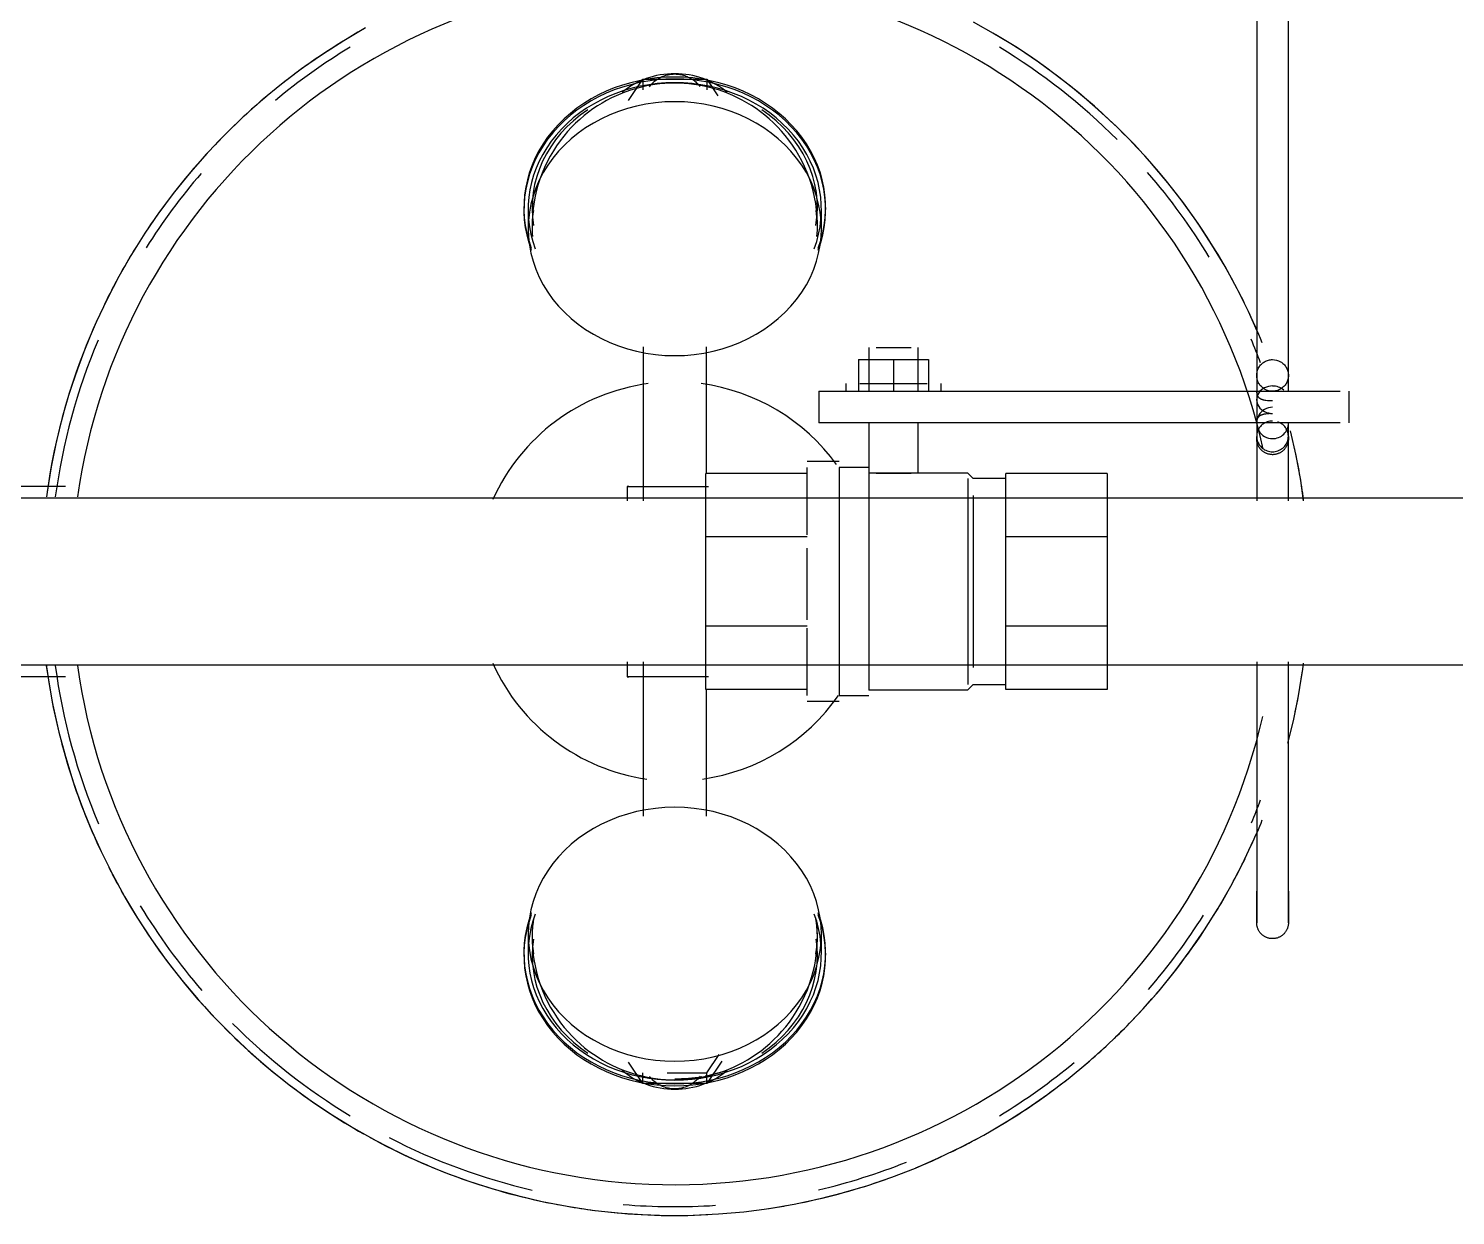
# Model space of a CAD drawing. Extents: x 6433 to 75181, y -2986 to 56414.
# Drawn here: x 39774.7 to 40060.5, y 6277.9 to 6515.6 of the extents above; entities that cross this region are included whole.
import ezdxf

# ---------------------------------------------------------------- set-up
doc = ezdxf.new("R2010")
doc.units = 0
doc.header["$MEASUREMENT"] = 0
doc.layers.add('A-Equipment', color=1, linetype='CONTINUOUS')

msp = doc.modelspace()

# ---------------------------------------------------------------- linework, layer by layer
at = {"layer": 'A-Equipment'}
for p, q in [((40020.7, 6554.96), (40020.7, 6446.16)), ((40027.05, 6446.16), (40027.05, 6554.96)), ((40020.7, 6549.46), (40020.7, 6421.01)), ((40027.05, 6442.98), (40027.05, 6549.46)), ((39968.43, 6514.41), (39964, 6516.89)), ((39842.23, 6515.77), (39837.85, 6513.21)), ((39972.76, 6511.75), (39968.43, 6514.41)), ((39837.85, 6513.21), (39833.57, 6510.47)), ((39976.98, 6508.92), (39972.76, 6511.75)), ((39833.57, 6510.47), (39829.4, 6507.56)), ((39981.08, 6505.92), (39976.98, 6508.92)), ((39829.4, 6507.56), (39825.36, 6504.49)), ((39894.89, 6501.21), (39897.73, 6505.47)), ((39897.73, 6505.47), (39910.56, 6505.47)), ((39897.73, 6505.47), (39897.73, 6503.33)), ((39899.72, 6504.74), (39899.9, 6504.92)), ((39899.9, 6504.92), (39900.1, 6505.08)), ((39900.1, 6505.08), (39900.3, 6505.24)), ((39900.3, 6505.24), (39900.5, 6505.39)), ((39900.5, 6505.39), (39900.71, 6505.53)), ((39900.71, 6505.53), (39900.93, 6505.67)), ((39900.93, 6505.67), (39901.15, 6505.79)), ((39901.15, 6505.79), (39901.38, 6505.91)), ((39901.38, 6505.91), (39901.61, 6506.01)), ((39901.61, 6506.01), (39901.84, 6506.11)), ((39901.84, 6506.11), (39902.08, 6506.2)), ((39902.08, 6506.2), (39902.32, 6506.27)), ((39902.32, 6506.27), (39902.57, 6506.34)), ((39902.57, 6506.34), (39902.81, 6506.4)), ((39902.81, 6506.4), (39903.06, 6506.45)), ((39903.06, 6506.45), (39903.31, 6506.49)), ((39903.31, 6506.49), (39903.57, 6506.51)), ((39903.57, 6506.51), (39903.82, 6506.53)), ((39903.82, 6506.53), (39904.07, 6506.54)), ((39904.07, 6506.54), (39904.14, 6506.54)), ((39904.14, 6506.54), (39904.4, 6506.53)), ((39904.4, 6506.53), (39904.65, 6506.52)), ((39904.65, 6506.52), (39904.9, 6506.49)), ((39904.9, 6506.49), (39905.15, 6506.46)), ((39905.15, 6506.46), (39905.4, 6506.41)), ((39905.4, 6506.41), (39905.65, 6506.36)), ((39905.65, 6506.36), (39905.9, 6506.29)), ((39905.9, 6506.29), (39906.14, 6506.22)), ((39906.14, 6506.22), (39906.38, 6506.13)), ((39906.38, 6506.13), (39906.62, 6506.04)), ((39906.62, 6506.04), (39906.85, 6505.93)), ((39906.85, 6505.93), (39907.07, 6505.82)), ((39907.07, 6505.82), (39907.3, 6505.7)), ((39907.3, 6505.7), (39907.52, 6505.57)), ((39907.52, 6505.57), (39907.73, 6505.43)), ((39907.73, 6505.43), (39907.93, 6505.28)), ((39907.93, 6505.28), (39908.14, 6505.13)), ((39908.14, 6505.13), (39908.33, 6504.96)), ((39908.33, 6504.96), (39908.52, 6504.79)), ((39910.56, 6505.47), (39912.77, 6502.15)), ((39910.56, 6505.47), (39910.56, 6503.33)), ((39985.06, 6502.77), (39981.08, 6505.92)), ((39825.36, 6504.49), (39821.44, 6501.26)), ((39892.39, 6502.17), (39891.44, 6501.73)), ((39893.35, 6502.59), (39892.39, 6502.17)), ((39894.31, 6502.96), (39893.35, 6502.59)), ((39895.28, 6503.29), (39894.31, 6502.96)), ((39896.25, 6503.59), (39895.28, 6503.29)), ((39897.23, 6503.85), (39896.25, 6503.59)), ((39898.21, 6504.08), (39897.23, 6503.85)), ((39899.2, 6504.27), (39898.21, 6504.08)), ((39899.05, 6503.98), (39899.2, 6504.18)), ((39900.18, 6504.43), (39899.2, 6504.27)), ((39899.2, 6504.18), (39899.37, 6504.38)), ((39899.37, 6504.38), (39899.54, 6504.56)), ((39899.54, 6504.56), (39899.72, 6504.74)), ((39901.17, 6504.55), (39900.18, 6504.43)), ((39902.16, 6504.63), (39901.17, 6504.55)), ((39903.15, 6504.68), (39902.16, 6504.63)), ((39904.14, 6504.7), (39903.15, 6504.68)), ((39905.01, 6504.69), (39904.14, 6504.7)), ((39906, 6504.64), (39905.01, 6504.69)), ((39906.99, 6504.56), (39906, 6504.64)), ((39907.98, 6504.44), (39906.99, 6504.56)), ((39908.96, 6504.29), (39907.98, 6504.44)), ((39908.52, 6504.79), (39908.7, 6504.61)), ((39908.7, 6504.61), (39908.87, 6504.43)), ((39908.87, 6504.43), (39909.04, 6504.24)), ((39909.95, 6504.11), (39908.96, 6504.29)), ((39909.04, 6504.24), (39909.19, 6504.04)), ((39910.93, 6503.88), (39909.95, 6504.11)), ((39911.91, 6503.63), (39910.93, 6503.88)), ((39912.88, 6503.33), (39911.91, 6503.63)), ((39913.85, 6503), (39912.88, 6503.33)), ((39914.82, 6502.63), (39913.85, 6503)), ((39915.77, 6502.23), (39914.82, 6502.63)), ((39916.72, 6501.78), (39915.77, 6502.23)), ((39988.91, 6499.45), (39985.06, 6502.77)), ((39821.44, 6501.26), (39817.65, 6497.88)), ((39887.74, 6499.53), (39886.85, 6498.88)), ((39888.65, 6500.14), (39887.74, 6499.53)), ((39889.57, 6500.71), (39888.65, 6500.14)), ((39890.5, 6501.24), (39889.57, 6500.71)), ((39891.44, 6501.73), (39890.5, 6501.24)), ((39917.67, 6501.3), (39916.72, 6501.78)), ((39918.6, 6500.78), (39917.67, 6501.3)), ((39919.52, 6500.21), (39918.6, 6500.78)), ((39920.43, 6499.61), (39919.52, 6500.21)), ((39921.32, 6498.96), (39920.43, 6499.61)), ((39992.62, 6495.99), (39988.91, 6499.45)), ((39817.65, 6497.88), (39814, 6494.34)), ((39884.28, 6496.68), (39883.47, 6495.86)), ((39885.12, 6497.45), (39884.28, 6496.68)), ((39885.98, 6498.19), (39885.12, 6497.45)), ((39886.85, 6498.88), (39885.98, 6498.19)), ((39922.2, 6498.28), (39921.32, 6498.96)), ((39923.06, 6497.55), (39922.2, 6498.28)), ((39923.9, 6496.78), (39923.06, 6497.55)), ((39924.72, 6495.96), (39923.9, 6496.78)), ((39814, 6494.34), (39810.49, 6490.67)), ((39881.91, 6494.09), (39881.18, 6493.15)), ((39882.68, 6494.99), (39881.91, 6494.09)), ((39883.47, 6495.86), (39882.68, 6494.99)), ((39925.51, 6495.11), (39924.72, 6495.96)), ((39926.28, 6494.21), (39925.51, 6495.11)), ((39927.01, 6493.27), (39926.28, 6494.21)), ((39996.2, 6492.38), (39992.62, 6495.99)), ((39810.49, 6490.67), (39807.14, 6486.85)), ((39879.82, 6491.13), (39879.2, 6490.07)), ((39880.48, 6492.16), (39879.82, 6491.13)), ((39881.18, 6493.15), (39880.48, 6492.16)), ((39927.71, 6492.29), (39927.01, 6493.27)), ((39928.38, 6491.27), (39927.71, 6492.29)), ((39929.01, 6490.21), (39928.38, 6491.27)), ((39999.62, 6488.62), (39996.2, 6492.38)), ((39878.07, 6487.83), (39877.58, 6486.67)), ((39878.61, 6488.97), (39878.07, 6487.83)), ((39879.2, 6490.07), (39878.61, 6488.97)), ((39929.6, 6489.11), (39929.01, 6490.21)), ((39930.15, 6487.98), (39929.6, 6489.11)), ((39930.65, 6486.82), (39930.15, 6487.98)), ((40002.89, 6484.74), (39999.62, 6488.62)), ((39807.14, 6486.85), (39803.94, 6482.91)), ((39877.13, 6485.47), (39876.74, 6484.24)), ((39877.58, 6486.67), (39877.13, 6485.47)), ((39931.1, 6485.62), (39930.65, 6486.82)), ((39931.5, 6484.4), (39931.1, 6485.62)), ((39803.94, 6482.91), (39800.9, 6478.84)), ((39876.4, 6482.99), (39876.12, 6481.72)), ((39876.74, 6484.24), (39876.4, 6482.99)), ((39931.84, 6483.15), (39931.5, 6484.4)), ((39932.14, 6481.88), (39931.84, 6483.15)), ((40006.01, 6480.73), (40002.89, 6484.74)), ((39873.92, 6479.76), (39873.92, 6479.36)), ((39874.78, 6479.36), (39874.78, 6475.55)), ((39875.72, 6479.13), (39875.62, 6477.82)), ((39875.89, 6480.43), (39875.72, 6479.13)), ((39876.12, 6481.72), (39875.89, 6480.43)), ((39932.37, 6480.59), (39932.14, 6481.88)), ((39932.54, 6479.29), (39932.37, 6480.59)), ((39932.66, 6477.98), (39932.54, 6479.29)), ((39933.51, 6475.55), (39933.51, 6479.36)), ((39934.37, 6479.36), (39934.37, 6479.76)), ((40008.96, 6476.59), (40006.01, 6480.73)), ((39800.9, 6478.84), (39798.02, 6474.65)), ((39875.62, 6477.82), (39875.57, 6476.5)), ((39875.57, 6476.5), (39875.58, 6475.35)), ((39932.71, 6476.67), (39932.66, 6477.98)), ((39932.71, 6475.35), (39932.71, 6476.67)), ((40011.74, 6472.34), (40008.96, 6476.59)), ((39798.02, 6474.65), (39795.32, 6470.35)), ((40014.36, 6467.99), (40011.74, 6472.34)), ((39795.32, 6470.35), (39792.79, 6465.95)), ((40016.79, 6463.53), (40014.36, 6467.99)), ((39792.79, 6465.95), (39790.43, 6461.45)), ((40019.05, 6458.98), (40016.79, 6463.53)), ((39790.43, 6461.45), (39788.26, 6456.85)), ((39788.26, 6456.85), (39786.28, 6452.18)), ((40020.81, 6455.04), (40019.05, 6458.98)), ((39786.28, 6452.18), (39784.48, 6447.43)), ((39897.79, 6451.9), (39897.79, 6421.01)), ((39910.49, 6426.51), (39910.49, 6451.9)), ((39943.01, 6451.75), (39943.01, 6442.98)), ((39944.46, 6451.75), (39947.96, 6451.75)), ((39947.96, 6451.75), (39951.46, 6451.75)), ((39952.9, 6442.98), (39952.9, 6451.75)), ((39940.97, 6449.33), (39947.96, 6449.33)), ((39940.97, 6449.33), (39940.97, 6442.98)), ((39947.96, 6449.33), (39954.94, 6449.33)), ((39947.96, 6449.33), (39947.96, 6442.98)), ((39954.94, 6449.33), (39954.94, 6442.98)), ((39784.48, 6447.43), (39782.87, 6442.61)), ((40020.7, 6446.16), (40020.7, 6446.15)), ((40020.7, 6446.15), (40020.7, 6446.14)), ((40020.7, 6446.14), (40020.7, 6446.11)), ((40020.7, 6446.11), (40020.7, 6446.08)), ((40020.7, 6446.08), (40020.7, 6446.03)), ((40020.7, 6446.03), (40020.7, 6445.98)), ((40020.7, 6445.98), (40020.7, 6445.91)), ((40020.7, 6445.91), (40020.7, 6445.84)), ((40020.7, 6445.84), (40020.7, 6445.75)), ((40020.7, 6445.75), (40020.7, 6445.66)), ((40020.7, 6445.66), (40020.7, 6445.55)), ((40020.7, 6445.55), (40020.7, 6445.44)), ((40020.7, 6445.44), (40020.7, 6445.32)), ((40020.7, 6445.32), (40020.7, 6445.19)), ((40020.7, 6445.19), (40020.7, 6445.05)), ((40020.7, 6445.05), (40020.7, 6444.9)), ((40020.7, 6444.9), (40020.7, 6444.75)), ((40027.05, 6446.15), (40027.05, 6446.16)), ((40027.05, 6446.13), (40027.05, 6446.15)), ((40027.05, 6446.11), (40027.05, 6446.13)), ((40027.05, 6446.07), (40027.05, 6446.11)), ((40027.05, 6446.02), (40027.05, 6446.07)), ((40027.05, 6445.96), (40027.05, 6446.02)), ((40027.05, 6445.9), (40027.05, 6445.96)), ((40027.05, 6445.82), (40027.05, 6445.9)), ((40027.05, 6445.73), (40027.05, 6445.82)), ((40027.05, 6445.64), (40027.05, 6445.73)), ((40027.05, 6445.53), (40027.05, 6445.64)), ((40027.05, 6445.42), (40027.05, 6445.53)), ((40027.05, 6445.3), (40027.05, 6445.42)), ((40027.05, 6445.16), (40027.05, 6445.3)), ((40027.05, 6445.02), (40027.05, 6445.16)), ((40027.05, 6444.87), (40027.05, 6445.02)), ((40027.05, 6444.72), (40027.05, 6444.87)), ((39782.87, 6442.61), (39781.46, 6437.73)), ((39932.99, 6442.98), (40014.94, 6442.98)), ((39932.99, 6442.98), (39932.99, 6436.63)), ((39938.43, 6444.57), (39938.43, 6442.98)), ((39941.22, 6444.57), (39947.96, 6444.57)), ((39947.96, 6444.57), (39954.69, 6444.57)), ((39957.48, 6442.98), (39957.48, 6444.57)), ((40014.94, 6442.98), (40023.92, 6442.98)), ((40020.7, 6444.75), (40020.7, 6444.58)), ((40020.7, 6444.58), (40020.7, 6444.41)), ((40020.7, 6444.41), (40020.7, 6444.23)), ((40020.7, 6444.23), (40020.7, 6444.05)), ((40020.7, 6444.05), (40020.7, 6443.85)), ((40020.7, 6443.85), (40020.7, 6443.65)), ((40020.7, 6443.65), (40020.7, 6443.45)), ((40020.7, 6443.45), (40020.7, 6443.24)), ((40020.7, 6443.24), (40020.7, 6443.02)), ((40020.7, 6443.02), (40020.7, 6442.98)), ((40020.71, 6442.98), (40023.92, 6442.98)), ((40023.92, 6442.98), (40037.39, 6442.98)), ((40023.92, 6442.98), (40023.92, 6442.98)), ((40027.05, 6444.55), (40027.05, 6444.72)), ((40027.05, 6444.38), (40027.05, 6444.55)), ((40027.05, 6444.2), (40027.05, 6444.38)), ((40027.05, 6444.01), (40027.05, 6444.2)), ((40027.05, 6443.82), (40027.05, 6444.01)), ((40027.05, 6443.62), (40027.05, 6443.82)), ((40027.05, 6443.41), (40027.05, 6443.62)), ((40027.05, 6443.2), (40027.05, 6443.41)), ((40027.05, 6442.98), (40027.05, 6443.2)), ((40037.39, 6442.98), (40037.39, 6442.98)), ((40039.25, 6436.63), (40039.25, 6442.98)), ((40020.7, 6441.29), (40020.7, 6421.01)), ((39781.46, 6437.73), (39780.25, 6432.8)), ((40014.94, 6436.63), (39932.99, 6436.63)), ((39943.01, 6436.63), (39943.01, 6426.51)), ((39952.9, 6426.51), (39952.9, 6436.63)), ((40023.92, 6436.63), (40014.94, 6436.63)), ((40020.7, 6436.63), (40020.7, 6433.95)), ((40020.7, 6436.63), (40020.7, 6436.41)), ((40020.7, 6436.41), (40020.7, 6436.2)), ((40023.92, 6436.63), (40020.71, 6436.63)), ((40037.39, 6436.63), (40023.92, 6436.63)), ((40023.92, 6436.63), (40023.92, 6436.63)), ((40027.05, 6421.01), (40027.05, 6436.63)), ((40027.05, 6421.01), (40027.05, 6436.63)), ((40027.05, 6433.95), (40027.05, 6436.63)), ((40027.05, 6436.38), (40027.05, 6436.59)), ((40027.05, 6436.17), (40027.05, 6436.38)), ((40037.39, 6436.63), (40037.39, 6436.63)), ((40020.7, 6436.2), (40020.7, 6436)), ((40020.7, 6436), (40020.7, 6435.8)), ((40020.7, 6435.8), (40020.7, 6435.6)), ((40020.7, 6435.6), (40020.7, 6435.42)), ((40020.7, 6435.42), (40020.7, 6435.24)), ((40020.7, 6435.24), (40020.7, 6435.06)), ((40020.7, 6435.06), (40020.7, 6434.9)), ((40020.7, 6434.9), (40020.7, 6434.74)), ((40020.7, 6434.74), (40020.7, 6434.59)), ((40020.7, 6434.59), (40020.7, 6434.45)), ((40020.7, 6434.45), (40020.7, 6434.32)), ((40020.7, 6434.32), (40020.7, 6434.2)), ((40020.7, 6434.2), (40020.7, 6434.08)), ((40020.7, 6434.08), (40020.7, 6433.98)), ((40020.7, 6433.98), (40020.7, 6433.88)), ((40020.7, 6433.86), (40020.7, 6433.95)), ((40020.7, 6433.88), (40020.7, 6433.79)), ((40020.7, 6433.78), (40020.7, 6433.86)), ((40020.7, 6433.79), (40020.7, 6433.72)), ((40020.7, 6433.71), (40020.7, 6433.78)), ((40020.7, 6433.72), (40020.7, 6433.65)), ((40020.7, 6433.64), (40020.7, 6433.71)), ((40020.7, 6433.65), (40020.7, 6433.59)), ((40020.7, 6433.58), (40020.7, 6433.64)), ((40020.7, 6433.59), (40020.7, 6433.55)), ((40020.7, 6433.54), (40020.7, 6433.58)), ((40020.7, 6433.55), (40020.7, 6433.51)), ((40020.7, 6433.5), (40020.7, 6433.54)), ((40020.7, 6433.51), (40020.7, 6433.48)), ((40020.7, 6433.48), (40020.7, 6433.5)), ((40020.7, 6433.48), (40020.7, 6433.46)), ((40020.7, 6433.46), (40020.7, 6433.48)), ((40020.7, 6433.42), (40020.7, 6433.46)), ((40020.7, 6433.46), (40020.7, 6433.46)), ((40020.7, 6433.46), (40020.7, 6433.46)), ((40020.7, 6433.3), (40020.7, 6433.42)), ((40027.05, 6433.46), (40027.04, 6433.33)), ((40027.05, 6435.96), (40027.05, 6436.17)), ((40027.05, 6435.76), (40027.05, 6435.96)), ((40027.05, 6435.57), (40027.05, 6435.76)), ((40027.05, 6435.38), (40027.05, 6435.57)), ((40027.05, 6435.21), (40027.05, 6435.38)), ((40027.05, 6435.03), (40027.05, 6435.21)), ((40027.05, 6434.87), (40027.05, 6435.03)), ((40027.05, 6434.71), (40027.05, 6434.87)), ((40027.05, 6434.57), (40027.05, 6434.71)), ((40027.05, 6434.43), (40027.05, 6434.57)), ((40027.05, 6434.3), (40027.05, 6434.43)), ((40027.05, 6434.18), (40027.05, 6434.3)), ((40027.05, 6434.06), (40027.05, 6434.18)), ((40027.05, 6433.96), (40027.05, 6434.06)), ((40027.05, 6433.86), (40027.05, 6433.96)), ((40027.05, 6433.95), (40027.05, 6433.86)), ((40027.05, 6433.86), (40027.05, 6433.77)), ((40027.05, 6433.78), (40027.05, 6433.86)), ((40027.05, 6433.71), (40027.05, 6433.78)), ((40027.05, 6433.77), (40027.05, 6433.7)), ((40027.05, 6433.64), (40027.05, 6433.71)), ((40027.05, 6433.7), (40027.05, 6433.63)), ((40027.05, 6433.58), (40027.05, 6433.64)), ((40027.05, 6433.63), (40027.05, 6433.58)), ((40027.05, 6433.58), (40027.05, 6433.53)), ((40027.05, 6433.54), (40027.05, 6433.58)), ((40027.05, 6433.5), (40027.05, 6433.54)), ((40027.05, 6433.53), (40027.05, 6433.5)), ((40027.05, 6433.5), (40027.05, 6433.48)), ((40027.05, 6433.48), (40027.05, 6433.5)), ((40027.05, 6433.48), (40027.05, 6433.46)), ((40027.05, 6433.46), (40027.05, 6433.48)), ((40027.05, 6433.46), (40027.05, 6433.46)), ((40028.61, 6430.11), (40027.5, 6435.07)), ((39780.25, 6432.8), (39779.23, 6427.82)), ((40020.71, 6433.17), (40020.7, 6433.3)), ((40020.72, 6433.04), (40020.71, 6433.17)), ((40020.74, 6432.92), (40020.72, 6433.04)), ((40020.77, 6432.79), (40020.74, 6432.92)), ((40020.8, 6432.67), (40020.77, 6432.79)), ((40020.83, 6432.55), (40020.8, 6432.67)), ((40020.87, 6432.43), (40020.83, 6432.55)), ((40020.91, 6432.31), (40020.87, 6432.43)), ((40020.96, 6432.19), (40020.91, 6432.31)), ((40021.01, 6432.07), (40020.96, 6432.19)), ((40021.07, 6431.96), (40021.01, 6432.07)), ((40021.13, 6431.85), (40021.07, 6431.96)), ((40021.2, 6431.74), (40021.13, 6431.85)), ((40021.27, 6431.64), (40021.2, 6431.74)), ((40021.35, 6431.53), (40021.27, 6431.64)), ((40021.42, 6431.43), (40021.35, 6431.53)), ((40021.51, 6431.34), (40021.42, 6431.43)), ((40021.59, 6431.25), (40021.51, 6431.34)), ((40021.68, 6431.16), (40021.59, 6431.25)), ((40021.78, 6431.07), (40021.68, 6431.16)), ((40021.88, 6430.99), (40021.78, 6431.07)), ((40021.98, 6430.91), (40021.88, 6430.99)), ((40022.08, 6430.84), (40021.98, 6430.91)), ((40022.19, 6430.77), (40022.08, 6430.84)), ((40022.29, 6430.7), (40022.19, 6430.77)), ((40022.41, 6430.64), (40022.29, 6430.7)), ((40022.52, 6430.59), (40022.41, 6430.64)), ((40022.64, 6430.53), (40022.52, 6430.59)), ((40022.75, 6430.49), (40022.64, 6430.53)), ((40025.14, 6430.55), (40025.02, 6430.5)), ((40025.26, 6430.6), (40025.14, 6430.55)), ((40025.37, 6430.66), (40025.26, 6430.6)), ((40025.48, 6430.72), (40025.37, 6430.66)), ((40025.59, 6430.79), (40025.48, 6430.72)), ((40025.69, 6430.86), (40025.59, 6430.79)), ((40025.8, 6430.93), (40025.69, 6430.86)), ((40025.89, 6431.01), (40025.8, 6430.93)), ((40025.99, 6431.09), (40025.89, 6431.01)), ((40026.08, 6431.18), (40025.99, 6431.09)), ((40026.17, 6431.27), (40026.08, 6431.18)), ((40026.26, 6431.36), (40026.17, 6431.27)), ((40026.34, 6431.46), (40026.26, 6431.36)), ((40026.42, 6431.56), (40026.34, 6431.46)), ((40026.49, 6431.67), (40026.42, 6431.56)), ((40026.56, 6431.77), (40026.49, 6431.67)), ((40026.63, 6431.88), (40026.56, 6431.77)), ((40026.69, 6431.99), (40026.63, 6431.88)), ((40026.74, 6432.11), (40026.69, 6431.99)), ((40026.8, 6432.22), (40026.74, 6432.11)), ((40026.84, 6432.34), (40026.8, 6432.22)), ((40026.89, 6432.46), (40026.84, 6432.34)), ((40026.92, 6432.58), (40026.89, 6432.46)), ((40026.96, 6432.7), (40026.92, 6432.58)), ((40026.98, 6432.83), (40026.96, 6432.7)), ((40027.01, 6432.95), (40026.98, 6432.83)), ((40027.02, 6433.08), (40027.01, 6432.95)), ((40027.04, 6433.2), (40027.02, 6433.08)), ((40027.04, 6433.33), (40027.04, 6433.2)), ((39779.23, 6427.82), (39778.41, 6422.81)), ((39937.04, 6428.89), (39930.69, 6428.89)), ((39930.69, 6414.21), (39930.69, 6427.71)), ((39943.01, 6427.74), (39937.04, 6427.74)), ((39937.04, 6427.71), (39937.04, 6404.88)), ((40022.87, 6430.44), (40022.75, 6430.49)), ((40022.99, 6430.41), (40022.87, 6430.44)), ((40023.12, 6430.37), (40022.99, 6430.41)), ((40023.24, 6430.35), (40023.12, 6430.37)), ((40023.37, 6430.32), (40023.24, 6430.35)), ((40023.49, 6430.31), (40023.37, 6430.32)), ((40023.62, 6430.29), (40023.49, 6430.31)), ((40023.74, 6430.29), (40023.62, 6430.29)), ((40023.87, 6430.28), (40023.74, 6430.29)), ((40023.91, 6430.28), (40023.87, 6430.28)), ((40024.03, 6430.29), (40023.91, 6430.28)), ((40024.16, 6430.3), (40024.03, 6430.29)), ((40024.29, 6430.31), (40024.16, 6430.3)), ((40024.41, 6430.33), (40024.29, 6430.31)), ((40024.54, 6430.35), (40024.41, 6430.33)), ((40024.66, 6430.38), (40024.54, 6430.35)), ((40024.78, 6430.42), (40024.66, 6430.38)), ((40024.9, 6430.45), (40024.78, 6430.42)), ((40025.02, 6430.5), (40024.9, 6430.45)), ((40029.52, 6425.12), (40028.61, 6430.11)), ((39910.37, 6413.84), (39910.37, 6426.51)), ((39930.69, 6426.51), (39910.37, 6426.51)), ((39943.01, 6426.62), (39943.01, 6404.88)), ((39962.82, 6426.6), (39943.01, 6426.6)), ((39947.96, 6426.51), (39944.46, 6426.51)), ((39951.46, 6426.51), (39947.96, 6426.51)), ((39963.9, 6425.52), (39962.82, 6426.6)), ((39962.82, 6425.54), (39962.82, 6404.88)), ((39970.44, 6425.52), (39963.9, 6425.52)), ((39970.44, 6413.84), (39970.44, 6426.51)), ((39990.76, 6426.51), (39970.44, 6426.51)), ((39990.76, 6426.51), (39990.76, 6413.84)), ((40030.1, 6421.01), (40029.52, 6425.12)), ((39782.13, 6423.93), (39704.68, 6423.93)), ((39894.62, 6423.91), (39894.62, 6421.01)), ((39894.94, 6423.91), (39894.62, 6423.91)), ((39894.62, 6423.91), (39910.88, 6423.91)), ((39963.9, 6422.08), (39963.9, 6404.88)), ((40277.69, 6421.58), (39705.28, 6421.58)), ((39910.37, 6395.92), (39910.37, 6413.84)), ((39930.69, 6413.84), (39910.37, 6413.84)), ((39970.44, 6395.92), (39970.44, 6413.84)), ((39990.76, 6413.84), (39970.44, 6413.84)), ((39990.76, 6413.84), (39990.76, 6395.92)), ((39930.69, 6404.88), (39930.69, 6411.52)), ((39930.69, 6397.21), (39930.69, 6404.88)), ((39937.04, 6404.88), (39937.04, 6382.05)), ((39943.01, 6404.88), (39943.01, 6383.14)), ((39962.82, 6404.88), (39962.82, 6384.23)), ((39963.9, 6404.88), (39963.9, 6387.68)), ((39910.37, 6383.25), (39910.37, 6395.92)), ((39930.69, 6395.92), (39910.37, 6395.92)), ((39930.69, 6382.05), (39930.69, 6395.56)), ((39970.44, 6383.25), (39970.44, 6395.92)), ((39990.76, 6395.92), (39970.44, 6395.92)), ((39990.76, 6395.92), (39990.76, 6383.25)), ((39705.28, 6388.18), (40277.69, 6388.18)), ((39778.26, 6388.25), (39778.76, 6384.65)), ((39894.62, 6388.75), (39894.62, 6385.81)), ((39897.79, 6388.75), (39897.79, 6357.87)), ((40020.7, 6388.75), (40020.7, 6337.36)), ((40020.7, 6388.75), (40020.7, 6342.86)), ((40027.05, 6337.36), (40027.05, 6388.75)), ((40027.05, 6342.86), (40027.05, 6388.75)), ((39704.68, 6385.83), (39782.13, 6385.83)), ((39910.88, 6385.81), (39894.62, 6385.81)), ((39894.62, 6385.81), (39894.94, 6385.81)), ((40029.05, 6381.95), (40029.87, 6386.96)), ((39778.76, 6384.65), (39779.67, 6379.65)), ((39930.69, 6383.25), (39910.37, 6383.25)), ((39910.49, 6357.87), (39910.49, 6383.25)), ((39937.04, 6382.02), (39943.01, 6382.02)), ((39943.01, 6383.17), (39962.82, 6383.17)), ((39962.82, 6383.17), (39963.9, 6384.24)), ((39963.9, 6384.24), (39970.44, 6384.24)), ((39990.76, 6383.25), (39970.44, 6383.25)), ((40028.04, 6376.97), (40029.05, 6381.95)), ((39779.67, 6379.65), (39780.78, 6374.69)), ((39930.69, 6380.88), (39937.04, 6380.88)), ((40026.94, 6372.51), (40028.04, 6376.97)), ((39780.78, 6374.69), (39782.09, 6369.79)), ((39782.09, 6369.79), (39783.59, 6364.93)), ((39783.59, 6364.93), (39785.28, 6360.14)), ((39785.28, 6360.14), (39787.17, 6355.43)), ((39787.17, 6355.43), (39789.24, 6350.79)), ((39789.24, 6350.79), (39791.49, 6346.24)), ((40017.85, 6348.32), (40020.02, 6352.91)), ((40015.5, 6343.82), (40017.85, 6348.32)), ((39791.49, 6346.24), (39793.93, 6341.78)), ((40012.97, 6339.41), (40015.5, 6343.82)), ((40020.7, 6342.79), (40020.7, 6342.86)), ((40020.7, 6342.53), (40020.7, 6342.79)), ((40020.7, 6342.28), (40020.7, 6342.53)), ((40020.7, 6342.03), (40020.7, 6342.28)), ((40020.7, 6341.78), (40020.7, 6342.03)), ((40027.05, 6342.86), (40027.05, 6342.6)), ((40027.05, 6342.6), (40027.05, 6342.35)), ((40027.05, 6342.35), (40027.05, 6342.1)), ((40027.05, 6342.1), (40027.05, 6341.84)), ((39793.93, 6341.78), (39796.54, 6337.42)), ((40010.26, 6335.11), (40012.97, 6339.41)), ((40020.7, 6341.53), (40020.7, 6341.78)), ((40020.7, 6341.28), (40020.7, 6341.53)), ((40020.7, 6341.04), (40020.7, 6341.28)), ((40020.7, 6340.79), (40020.7, 6341.04)), ((40020.7, 6340.56), (40020.7, 6340.79)), ((40020.7, 6340.32), (40020.7, 6340.56)), ((40020.7, 6340.09), (40020.7, 6340.32)), ((40020.7, 6339.86), (40020.7, 6340.09)), ((40020.7, 6339.64), (40020.7, 6339.86)), ((40020.7, 6339.43), (40020.7, 6339.64)), ((40020.7, 6339.21), (40020.7, 6339.43)), ((40020.7, 6339.01), (40020.7, 6339.21)), ((40027.05, 6341.84), (40027.05, 6341.59)), ((40027.05, 6341.59), (40027.05, 6341.35)), ((40027.05, 6341.35), (40027.05, 6341.1)), ((40027.05, 6341.1), (40027.05, 6340.86)), ((40027.05, 6340.86), (40027.05, 6340.62)), ((40027.05, 6340.62), (40027.05, 6340.38)), ((40027.05, 6340.38), (40027.05, 6340.15)), ((40027.05, 6340.15), (40027.05, 6339.92)), ((40027.05, 6339.92), (40027.05, 6339.7)), ((40027.05, 6339.7), (40027.05, 6339.48)), ((40027.05, 6339.48), (40027.05, 6339.27)), ((40027.05, 6339.27), (40027.05, 6339.06)), ((39796.54, 6337.42), (39799.32, 6333.17)), ((40020.7, 6338.81), (40020.7, 6339.01)), ((40020.7, 6338.62), (40020.7, 6338.81)), ((40020.7, 6338.43), (40020.7, 6338.62)), ((40020.7, 6338.25), (40020.7, 6338.43)), ((40020.7, 6338.08), (40020.7, 6338.25)), ((40020.7, 6337.92), (40020.7, 6338.08)), ((40020.7, 6337.76), (40020.7, 6337.92)), ((40020.7, 6337.62), (40020.7, 6337.76)), ((40020.7, 6337.48), (40020.7, 6337.62)), ((40020.7, 6337.35), (40020.7, 6337.48)), ((40020.7, 6337.36), (40020.7, 6337.23)), ((40020.7, 6337.22), (40020.7, 6337.35)), ((40020.7, 6337.23), (40020.7, 6337.12)), ((40020.7, 6337.11), (40020.7, 6337.22)), ((40020.7, 6337.12), (40020.7, 6337.02)), ((40020.7, 6337.01), (40020.7, 6337.11)), ((40020.7, 6337.02), (40020.7, 6336.92)), ((40020.7, 6336.91), (40020.7, 6337.01)), ((40020.7, 6336.92), (40020.7, 6336.84)), ((40020.7, 6336.83), (40020.7, 6336.91)), ((40020.7, 6336.84), (40020.7, 6336.76)), ((40020.7, 6336.75), (40020.7, 6336.83)), ((40020.7, 6336.76), (40020.7, 6336.69)), ((40020.7, 6336.69), (40020.7, 6336.75)), ((40020.7, 6336.69), (40020.7, 6336.64)), ((40020.7, 6336.63), (40020.7, 6336.69)), ((40020.7, 6336.64), (40020.7, 6336.59)), ((40020.7, 6336.59), (40020.7, 6336.63)), ((40020.7, 6336.59), (40020.7, 6336.55)), ((40020.7, 6336.55), (40020.7, 6336.59)), ((40020.7, 6336.55), (40020.7, 6336.53)), ((40020.7, 6336.53), (40020.7, 6336.55)), ((40020.7, 6336.53), (40020.7, 6336.51)), ((40020.7, 6336.51), (40020.7, 6336.53)), ((40020.7, 6336.47), (40020.7, 6336.51)), ((40020.7, 6336.51), (40020.7, 6336.51)), ((40020.7, 6336.51), (40020.7, 6336.51)), ((40020.7, 6336.35), (40020.7, 6336.47)), ((40020.71, 6336.22), (40020.7, 6336.35)), ((40020.72, 6336.09), (40020.71, 6336.22)), ((40027.04, 6336.25), (40027.02, 6336.13)), ((40027.05, 6336.51), (40027.04, 6336.38)), ((40027.04, 6336.38), (40027.04, 6336.25)), ((40027.05, 6339.06), (40027.05, 6338.86)), ((40027.05, 6338.86), (40027.05, 6338.67)), ((40027.05, 6338.67), (40027.05, 6338.48)), ((40027.05, 6338.48), (40027.05, 6338.3)), ((40027.05, 6338.3), (40027.05, 6338.13)), ((40027.05, 6338.13), (40027.05, 6337.96)), ((40027.05, 6337.96), (40027.05, 6337.8)), ((40027.05, 6337.8), (40027.05, 6337.65)), ((40027.05, 6337.65), (40027.05, 6337.51)), ((40027.05, 6337.51), (40027.05, 6337.38)), ((40027.05, 6337.38), (40027.05, 6337.26)), ((40027.05, 6337.35), (40027.05, 6337.36)), ((40027.05, 6337.22), (40027.05, 6337.35)), ((40027.05, 6337.26), (40027.05, 6337.14)), ((40027.05, 6337.11), (40027.05, 6337.22)), ((40027.05, 6337.14), (40027.05, 6337.03)), ((40027.05, 6337.01), (40027.05, 6337.11)), ((40027.05, 6337.03), (40027.05, 6336.94)), ((40027.05, 6336.91), (40027.05, 6337.01)), ((40027.05, 6336.94), (40027.05, 6336.85)), ((40027.05, 6336.83), (40027.05, 6336.91)), ((40027.05, 6336.85), (40027.05, 6336.77)), ((40027.05, 6336.75), (40027.05, 6336.83)), ((40027.05, 6336.77), (40027.05, 6336.7)), ((40027.05, 6336.69), (40027.05, 6336.75)), ((40027.05, 6336.7), (40027.05, 6336.65)), ((40027.05, 6336.63), (40027.05, 6336.69)), ((40027.05, 6336.65), (40027.05, 6336.6)), ((40027.05, 6336.59), (40027.05, 6336.63)), ((40027.05, 6336.6), (40027.05, 6336.56)), ((40027.05, 6336.55), (40027.05, 6336.59)), ((40027.05, 6336.56), (40027.05, 6336.53)), ((40027.05, 6336.53), (40027.05, 6336.55)), ((40027.05, 6336.53), (40027.05, 6336.51)), ((40027.05, 6336.51), (40027.05, 6336.53)), ((40027.05, 6336.51), (40027.05, 6336.51)), ((40027.05, 6336.51), (40027.05, 6336.51)), ((39874.78, 6334.22), (39874.78, 6330.41)), ((39875.58, 6334.42), (39875.57, 6333.11)), ((39932.72, 6333.27), (39932.71, 6334.42)), ((39933.51, 6330.41), (39933.51, 6334.22)), ((40007.39, 6330.93), (40010.26, 6335.11)), ((40020.74, 6335.97), (40020.72, 6336.09)), ((40020.77, 6335.84), (40020.74, 6335.97)), ((40020.8, 6335.72), (40020.77, 6335.84)), ((40020.83, 6335.6), (40020.8, 6335.72)), ((40020.87, 6335.48), (40020.83, 6335.6)), ((40020.91, 6335.36), (40020.87, 6335.48)), ((40020.96, 6335.24), (40020.91, 6335.36)), ((40021.01, 6335.12), (40020.96, 6335.24)), ((40021.07, 6335.01), (40021.01, 6335.12)), ((40021.13, 6334.9), (40021.07, 6335.01)), ((40021.2, 6334.79), (40021.13, 6334.9)), ((40021.27, 6334.69), (40021.2, 6334.79)), ((40021.35, 6334.58), (40021.27, 6334.69)), ((40021.42, 6334.48), (40021.35, 6334.58)), ((40021.51, 6334.39), (40021.42, 6334.48)), ((40021.59, 6334.29), (40021.51, 6334.39)), ((40021.68, 6334.2), (40021.59, 6334.29)), ((40021.78, 6334.12), (40021.68, 6334.2)), ((40021.88, 6334.04), (40021.78, 6334.12)), ((40021.98, 6333.96), (40021.88, 6334.04)), ((40022.08, 6333.89), (40021.98, 6333.96)), ((40022.19, 6333.82), (40022.08, 6333.89)), ((40022.29, 6333.75), (40022.19, 6333.82)), ((40022.41, 6333.69), (40022.29, 6333.75)), ((40022.52, 6333.63), (40022.41, 6333.69)), ((40022.64, 6333.58), (40022.52, 6333.63)), ((40022.75, 6333.53), (40022.64, 6333.58)), ((40022.87, 6333.49), (40022.75, 6333.53)), ((40022.99, 6333.45), (40022.87, 6333.49)), ((40023.12, 6333.42), (40022.99, 6333.45)), ((40023.24, 6333.39), (40023.12, 6333.42)), ((40023.37, 6333.37), (40023.24, 6333.39)), ((40023.49, 6333.35), (40023.37, 6333.37)), ((40024.41, 6333.38), (40024.29, 6333.36)), ((40024.54, 6333.4), (40024.41, 6333.38)), ((40024.66, 6333.43), (40024.54, 6333.4)), ((40024.78, 6333.46), (40024.66, 6333.43)), ((40024.9, 6333.5), (40024.78, 6333.46)), ((40025.02, 6333.55), (40024.9, 6333.5)), ((40025.14, 6333.6), (40025.02, 6333.55)), ((40025.26, 6333.65), (40025.14, 6333.6)), ((40025.37, 6333.71), (40025.26, 6333.65)), ((40025.48, 6333.77), (40025.37, 6333.71)), ((40025.59, 6333.83), (40025.48, 6333.77)), ((40025.69, 6333.91), (40025.59, 6333.83)), ((40025.8, 6333.98), (40025.69, 6333.91)), ((40025.89, 6334.06), (40025.8, 6333.98)), ((40025.99, 6334.14), (40025.89, 6334.06)), ((40026.08, 6334.23), (40025.99, 6334.14)), ((40026.17, 6334.32), (40026.08, 6334.23)), ((40026.26, 6334.41), (40026.17, 6334.32)), ((40026.34, 6334.51), (40026.26, 6334.41)), ((40026.42, 6334.61), (40026.34, 6334.51)), ((40026.49, 6334.71), (40026.42, 6334.61)), ((40026.56, 6334.82), (40026.49, 6334.71)), ((40026.63, 6334.93), (40026.56, 6334.82)), ((40026.69, 6335.04), (40026.63, 6334.93)), ((40026.74, 6335.15), (40026.69, 6335.04)), ((40026.8, 6335.27), (40026.74, 6335.15)), ((40026.84, 6335.39), (40026.8, 6335.27)), ((40026.89, 6335.51), (40026.84, 6335.39)), ((40026.92, 6335.63), (40026.89, 6335.51)), ((40026.96, 6335.75), (40026.92, 6335.63)), ((40026.98, 6335.88), (40026.96, 6335.75)), ((40027.01, 6336), (40026.98, 6335.88)), ((40027.02, 6336.13), (40027.01, 6336)), ((39799.32, 6333.17), (39802.28, 6329.04)), ((39875.57, 6333.11), (39875.63, 6331.79)), ((39875.63, 6331.79), (39875.74, 6330.48)), ((39932.39, 6329.34), (39932.56, 6330.64)), ((39932.56, 6330.64), (39932.67, 6331.96)), ((39932.67, 6331.96), (39932.72, 6333.27)), ((40004.35, 6326.86), (40007.39, 6330.93)), ((40023.62, 6333.34), (40023.49, 6333.35)), ((40023.74, 6333.33), (40023.62, 6333.34)), ((40023.87, 6333.33), (40023.74, 6333.33)), ((40023.91, 6333.33), (40023.87, 6333.33)), ((40024.03, 6333.34), (40023.91, 6333.33)), ((40024.16, 6333.34), (40024.03, 6333.34)), ((40024.29, 6333.36), (40024.16, 6333.34)), ((39802.28, 6329.04), (39805.39, 6325.03)), ((39873.92, 6330.41), (39873.92, 6330.01)), ((39875.74, 6330.48), (39875.92, 6329.18)), ((39875.92, 6329.18), (39876.15, 6327.89)), ((39876.15, 6327.89), (39876.44, 6326.62)), ((39931.88, 6326.78), (39932.17, 6328.05)), ((39932.17, 6328.05), (39932.39, 6329.34)), ((39934.37, 6330.01), (39934.37, 6330.41)), ((39805.39, 6325.03), (39808.66, 6321.14)), ((39876.44, 6326.62), (39876.79, 6325.37)), ((39876.79, 6325.37), (39877.19, 6324.15)), ((39931.15, 6324.3), (39931.55, 6325.53)), ((39931.55, 6325.53), (39931.88, 6326.78)), ((40001.15, 6322.91), (40004.35, 6326.86)), ((39877.19, 6324.15), (39877.64, 6322.96)), ((39877.64, 6322.96), (39878.14, 6321.79)), ((39929.67, 6320.8), (39930.21, 6321.94)), ((39930.21, 6321.94), (39930.71, 6323.11)), ((39930.71, 6323.11), (39931.15, 6324.3)), ((39997.79, 6319.1), (40001.15, 6322.91)), ((39808.66, 6321.14), (39812.09, 6317.39)), ((39878.14, 6321.79), (39878.68, 6320.66)), ((39878.68, 6320.66), (39879.27, 6319.56)), ((39879.27, 6319.56), (39879.9, 6318.51)), ((39928.46, 6318.64), (39929.09, 6319.7)), ((39929.09, 6319.7), (39929.67, 6320.8)), ((39994.29, 6315.42), (39997.79, 6319.1)), ((39812.09, 6317.39), (39815.66, 6313.78)), ((39879.9, 6318.51), (39880.57, 6317.48)), ((39880.57, 6317.48), (39881.27, 6316.5)), ((39881.27, 6316.5), (39882.01, 6315.56)), ((39926.37, 6315.68), (39927.1, 6316.63)), ((39927.1, 6316.63), (39927.8, 6317.61)), ((39927.8, 6317.61), (39928.46, 6318.64)), ((39815.66, 6313.78), (39819.37, 6310.31)), ((39882.01, 6315.56), (39882.78, 6314.67)), ((39882.78, 6314.67), (39883.57, 6313.81)), ((39883.57, 6313.81), (39884.39, 6313)), ((39924, 6313.1), (39924.82, 6313.92)), ((39924.82, 6313.92), (39925.61, 6314.78)), ((39925.61, 6314.78), (39926.37, 6315.68)), ((39990.64, 6311.89), (39994.29, 6315.42)), ((39884.39, 6313), (39885.23, 6312.22)), ((39885.23, 6312.22), (39886.09, 6311.49)), ((39886.09, 6311.49), (39886.96, 6310.81)), ((39886.96, 6310.81), (39887.86, 6310.16)), ((39920.54, 6310.24), (39921.43, 6310.89)), ((39921.43, 6310.89), (39922.31, 6311.58)), ((39922.31, 6311.58), (39923.17, 6312.32)), ((39923.17, 6312.32), (39924, 6313.1)), ((39986.85, 6308.5), (39990.64, 6311.89)), ((39819.37, 6310.31), (39823.22, 6307)), ((39887.86, 6310.16), (39888.77, 6309.56)), ((39888.77, 6309.56), (39889.69, 6308.99)), ((39889.69, 6308.99), (39890.62, 6308.47)), ((39890.62, 6308.47), (39891.56, 6307.99)), ((39891.56, 6307.99), (39892.51, 6307.54)), ((39897.73, 6304.3), (39894.89, 6308.56)), ((39910.56, 6306.44), (39913.03, 6310.15)), ((39913.55, 6308.79), (39910.56, 6304.3)), ((39915.89, 6307.6), (39916.84, 6308.05)), ((39916.84, 6308.05), (39917.78, 6308.53)), ((39917.78, 6308.53), (39918.72, 6309.06)), ((39918.72, 6309.06), (39919.63, 6309.63)), ((39919.63, 6309.63), (39920.54, 6310.24)), ((39982.93, 6305.27), (39986.85, 6308.5)), ((39823.22, 6307), (39827.2, 6303.84)), ((39892.51, 6307.54), (39893.47, 6307.14)), ((39893.47, 6307.14), (39894.43, 6306.77)), ((39894.43, 6306.77), (39895.4, 6306.44)), ((39895.4, 6306.44), (39896.38, 6306.14)), ((39896.38, 6306.14), (39897.36, 6305.89)), ((39897.36, 6305.89), (39898.34, 6305.67)), ((39897.73, 6304.3), (39897.73, 6306.44)), ((39898.34, 6305.67), (39899.32, 6305.48)), ((39899.25, 6305.54), (39899.09, 6305.74)), ((39899.41, 6305.34), (39899.25, 6305.54)), ((39899.32, 6305.48), (39900.31, 6305.33)), ((39899.59, 6305.16), (39899.41, 6305.34)), ((39899.77, 6304.98), (39899.59, 6305.16)), ((39899.96, 6304.81), (39899.77, 6304.98)), ((39900.15, 6304.64), (39899.96, 6304.81)), ((39900.31, 6305.33), (39901.3, 6305.21)), ((39901.3, 6305.21), (39902.29, 6305.13)), ((39902.29, 6305.13), (39903.28, 6305.08)), ((39902.63, 6306.44), (39910.56, 6306.44)), ((39903.28, 6305.08), (39904.14, 6305.07)), ((39904.14, 6305.07), (39905.13, 6305.09)), ((39905.13, 6305.09), (39906.12, 6305.14)), ((39906.12, 6305.14), (39907.11, 6305.23)), ((39907.11, 6305.23), (39908.1, 6305.35)), ((39908.1, 6305.35), (39909.09, 6305.5)), ((39908.38, 6304.85), (39908.19, 6304.69)), ((39908.57, 6305.03), (39908.38, 6304.85)), ((39908.75, 6305.21), (39908.57, 6305.03)), ((39908.92, 6305.4), (39908.75, 6305.21)), ((39909.08, 6305.59), (39908.92, 6305.4)), ((39909.24, 6305.79), (39909.08, 6305.59)), ((39909.09, 6305.5), (39910.07, 6305.69)), ((39910.07, 6305.69), (39911.05, 6305.92)), ((39910.56, 6304.3), (39910.56, 6306.44)), ((39911.05, 6305.92), (39912.03, 6306.18)), ((39912.03, 6306.18), (39913, 6306.48)), ((39913, 6306.48), (39913.97, 6306.81)), ((39913.97, 6306.81), (39914.94, 6307.19)), ((39914.94, 6307.19), (39915.89, 6307.6)), ((39978.88, 6302.2), (39982.93, 6305.27)), ((39827.2, 6303.84), (39831.31, 6300.85)), ((39910.56, 6304.3), (39897.73, 6304.3)), ((39900.35, 6304.49), (39900.15, 6304.64)), ((39900.56, 6304.34), (39900.35, 6304.49)), ((39900.77, 6304.2), (39900.56, 6304.34)), ((39900.99, 6304.07), (39900.77, 6304.2)), ((39901.21, 6303.95), (39900.99, 6304.07)), ((39901.44, 6303.84), (39901.21, 6303.95)), ((39901.67, 6303.73), (39901.44, 6303.84)), ((39901.91, 6303.64), (39901.67, 6303.73)), ((39902.14, 6303.55), (39901.91, 6303.64)), ((39902.39, 6303.48), (39902.14, 6303.55)), ((39902.63, 6303.41), (39902.39, 6303.48)), ((39902.88, 6303.36), (39902.63, 6303.41)), ((39903.13, 6303.31), (39902.88, 6303.36)), ((39903.38, 6303.28), (39903.13, 6303.31)), ((39903.64, 6303.25), (39903.38, 6303.28)), ((39903.89, 6303.24), (39903.64, 6303.25)), ((39904.14, 6303.23), (39903.89, 6303.24)), ((39904.21, 6303.23), (39904.14, 6303.23)), ((39904.46, 6303.24), (39904.21, 6303.23)), ((39904.72, 6303.26), (39904.46, 6303.24)), ((39904.97, 6303.29), (39904.72, 6303.26)), ((39905.22, 6303.32), (39904.97, 6303.29)), ((39905.47, 6303.37), (39905.22, 6303.32)), ((39905.72, 6303.43), (39905.47, 6303.37)), ((39905.96, 6303.5), (39905.72, 6303.43)), ((39906.2, 6303.58), (39905.96, 6303.5)), ((39906.44, 6303.66), (39906.2, 6303.58)), ((39906.68, 6303.76), (39906.44, 6303.66)), ((39906.91, 6303.87), (39906.68, 6303.76)), ((39907.14, 6303.98), (39906.91, 6303.87)), ((39907.36, 6304.11), (39907.14, 6303.98)), ((39907.57, 6304.24), (39907.36, 6304.11)), ((39907.78, 6304.38), (39907.57, 6304.24)), ((39907.99, 6304.53), (39907.78, 6304.38)), ((39908.19, 6304.69), (39907.99, 6304.53)), ((39974.72, 6299.3), (39978.88, 6302.2)), ((39831.31, 6300.85), (39835.52, 6298.02)), ((39970.44, 6296.56), (39974.72, 6299.3)), ((39835.52, 6298.02), (39839.85, 6295.36)), ((39966.05, 6293.99), (39970.44, 6296.56)), ((39839.85, 6295.36), (39844.28, 6292.87)), ((39961.57, 6291.61), (39966.05, 6293.99)), ((39844.28, 6292.87), (39848.81, 6290.57)), ((39848.81, 6290.57), (39853.43, 6288.45)), ((39956.99, 6289.4), (39961.57, 6291.61)), ((39853.43, 6288.45), (39858.12, 6286.51)), ((39952.33, 6287.38), (39956.99, 6289.4)), ((39858.12, 6286.51), (39862.89, 6284.77)), ((39942.79, 6283.91), (39947.6, 6285.55)), ((39947.6, 6285.55), (39952.33, 6287.38)), ((39862.89, 6284.77), (39867.73, 6283.21)), ((39867.73, 6283.21), (39872.62, 6281.86)), ((39933, 6281.2), (39937.92, 6282.46)), ((39937.92, 6282.46), (39942.79, 6283.91)), ((39872.62, 6281.86), (39877.57, 6280.69)), ((39877.57, 6280.69), (39882.56, 6279.73)), ((39882.56, 6279.73), (39887.58, 6278.97)), ((39917.98, 6278.64), (39923.02, 6279.29)), ((39923.02, 6279.29), (39928.03, 6280.15)), ((39928.03, 6280.15), (39933, 6281.2)), ((39887.58, 6278.97), (39892.63, 6278.41)), ((39892.63, 6278.41), (39897.69, 6278.05)), ((39897.69, 6278.05), (39902.77, 6277.89)), ((39902.77, 6277.89), (39907.85, 6277.94)), ((39907.85, 6277.94), (39912.92, 6278.19)), ((39912.92, 6278.19), (39917.98, 6278.64))]:
    msp.add_line(p, q, dxfattribs=at)
for centre, radius, start, end in [((39904.14, 6404.88), 120.83, 12.6765, 171.9489), ((39904.14, 6404.88), 127, 119.4129, 128.5245), ((39904.14, 6404.88), 127, 44.764, 59.8818), ((39904.14, 6404.88), 125.23, 121.2843, 129.6984), ((39904.14, 6404.88), 125.23, 44.9756, 58.7157), ((39904.14, 6404.88), 127, 130.174, 132.8789), ((39904.14, 6404.88), 127, 133.8907, 136.4645), ((39904.14, 6404.88), 127, 137.0471, 146.3304), ((39904.14, 6404.88), 127, 29.2002, 43.9634), ((39904.14, 6404.88), 125.23, 139.2465, 147.7369), ((39904.14, 6404.88), 125.23, 31.2623, 40.8579), ((39904.14, 6404.88), 127, 148.2281, 150.7421), ((39904.14, 6404.88), 127, 151.8118, 154.0856), ((39904.14, 6404.88), 127, 26.0148, 28.5896), ((39904.14, 6404.88), 127, 22.1126, 25.4191), ((39904.14, 6404.88), 127, 155.4441, 172.3402), ((39904.14, 6404.88), 125.23, 20.4683, 22.8017), ((39904.14, 6404.88), 125.23, 157.2875, 172.232), ((39904.14, 6404.89), 39.97, 97.6426, 155.7869), ((39904.14, 6404.89), 39.97, 35.8286, 82.357), ((39904.14, 6404.88), 127, 7.3988, 12.1734), ((39904.14, 6404.88), 127, 187.6258, 205.4191), ((39904.14, 6404.88), 125.23, 187.7327, 202.8017), ((39904.14, 6404.88), 120.83, 188.0124, 347.0502), ((39904.14, 6404.89), 39.97, 204.2228, 261.9754), ((39904.14, 6404.88), 127, 348.1399, 352.6012), ((39904.14, 6404.89), 39.97, 278.0246, 325.1068), ((39904.14, 6404.88), 125.23, 337.2875, 339.5606), ((39904.14, 6404.88), 127, 335.4441, 337.9099), ((39904.14, 6404.88), 127, 331.8118, 334.0856), ((39904.14, 6404.88), 127, 206.7913, 208.5896), ((39904.14, 6404.88), 127, 209.2002, 223.9634), ((39904.14, 6404.88), 127, 328.2281, 330.7421), ((39904.14, 6404.88), 125.23, 211.2623, 220.8579), ((39904.14, 6404.88), 125.23, 319.2465, 327.7369), ((39904.14, 6404.88), 127, 317.0471, 326.4773), ((39904.14, 6404.88), 125.23, 224.9756, 238.7157), ((39904.14, 6404.88), 127, 313.8907, 316.4645), ((39904.14, 6404.88), 127, 224.764, 240.5871), ((39904.14, 6404.88), 127, 310.174, 312.8789), ((39904.14, 6404.88), 125.23, 301.2843, 309.6984), ((39904.14, 6404.88), 127, 300.1182, 308.5245), ((39904.14, 6404.88), 127, 241.2904, 259.4821), ((39904.14, 6404.88), 125.23, 242.8233, 256.8082), ((39904.14, 6404.88), 127, 295.8221, 298.7096), ((39904.14, 6404.88), 125.23, 283.29, 291.7397), ((39904.14, 6404.88), 127, 292.3299, 294.8773), ((39904.14, 6404.88), 127, 281.4677, 289.4168), ((39904.14, 6404.88), 127, 260.2431, 262.6997), ((39904.14, 6404.88), 125.23, 265.2792, 273.7232), ((39904.14, 6404.88), 127, 278.5006, 280.0969), ((39904.14, 6404.88), 127, 263.3633, 272.9884)]:
    msp.add_arc(centre, radius, start, end, dxfattribs=at)
for centre, major_axis, ratio, start_param, end_param in [((39904.14, 6479.76), (-30.22, 0), 0.866025, 4.712389, 6.597345), ((39904.14, 6479.36), (-30.22, 0), 0.866025, 4.712389, 6.597345), ((39904.14, 6493.71), (-14.88, 0), 0.866025, 4.712389, 5.497787), ((39904.14, 6493.71), (-14.88, 0), 0.866025, 3.926991, 4.712389), ((39904.14, 6479.76), (-30.22, 0), 0.866025, 2.827433, 4.712389), ((39904.14, 6479.36), (-30.22, 0), 0.866025, 2.827433, 4.712389), ((39904.14, 6479.36), (-29.37, 0), 0.866025, 4.712389, 6.597345), ((39904.14, 6479.36), (-29.37, 0), 0.866025, 2.827433, 4.712389), ((39904.14, 6475.55), (-29.37, 0), 0.866025, 4.712389, 7.853982), ((39904.14, 6479.76), (-28.57, 0), 0.866025, 5.36895, 6.427755), ((39904.14, 6475.55), (-29.37, 0), 0.866025, 1.570796, 4.712389), ((39904.14, 6479.76), (-28.57, 0), 0.866025, 2.997022, 4.055828), ((39904.14, 6475.95), (-28.57, 0), 0.866025, 6.151816, 6.363041), ((39904.14, 6475.95), (-28.57, 0), 0.866025, 6.152745, 6.362718), ((39904.14, 6475.95), (-28.57, 0), 0.866025, 3.061737, 3.272962), ((39904.14, 6475.95), (-28.57, 0), 0.866025, 3.06206, 3.272033), ((40023.87, 6441.29), (-3.18, 0), 0.866025, 4.712389, 7.853982), ((40023.87, 6441.29), (-3.17, 0), 0.866025, 3.926991, 4.712389), ((40023.87, 6436.63), (-3.18, 0), 0.987593, 4.712389, 7.853982), ((40023.87, 6436.63), (-3.18, 0), 0.987593, 1.570796, 3.141593), ((39904.14, 6334.22), (-29.37, 0), 0.866025, 4.712389, 7.853982), ((39904.14, 6334.22), (-29.37, 0), 0.866025, 1.570796, 4.712389), ((39904.14, 6330.41), (-30.22, 0), 0.866025, 5.969026, 7.853982), ((39904.14, 6330.01), (-30.22, 0), 0.866025, 5.969026, 7.853982), ((39904.14, 6330.41), (-29.37, 0), 0.866025, 5.969026, 7.853982), ((39904.14, 6333.83), (-28.57, 0), 0.866025, 6.138615, 6.427755), ((39904.14, 6333.83), (-28.57, 0), 0.866025, 6.138769, 6.399335), ((39904.14, 6330.41), (-30.22, 0), 0.866025, 1.570796, 3.455752), ((39904.14, 6330.41), (-29.37, 0), 0.866025, 1.570796, 3.455752), ((39904.14, 6330.01), (-30.22, 0), 0.866025, 1.570796, 3.455752), ((39904.14, 6333.83), (-28.57, 0), 0.866025, 2.997022, 3.286163), ((39904.14, 6333.83), (-28.57, 0), 0.866025, 3.025443, 3.286009), ((39904.14, 6330.01), (-28.57, 0), 0.866025, 6.151816, 7.197421), ((39904.14, 6330.01), (-28.57, 0), 0.866025, 2.227357, 3.272962), ((39904.14, 6316.07), (-14.88, 0), 0.866025, 0.785398, 1.570796), ((39904.14, 6316.07), (-14.88, 0), 0.866025, 1.570796, 2.356194), ((39904.14, 6330.01), (-28.57, 0), 0.866025, 1.570796, 1.761987), ((39904.14, 6330.01), (-28.57, 0), 0.866025, 1.786574, 1.933932)]:
    msp.add_ellipse(centre, major_axis=major_axis, ratio=ratio, start_param=start_param, end_param=end_param, dxfattribs=at)
for points, knots in [([(40023.87, 6442.98), (40023.32, 6442.98), (40022.49, 6443.21), (40021.6, 6443.89), (40021.09, 6444.55), (40020.77, 6445.33), (40020.66, 6446.16), (40020.77, 6446.99), (40021.09, 6447.76), (40021.6, 6448.43), (40022.27, 6448.94), (40023.04, 6449.26), (40023.59, 6449.33), (40023.87, 6449.33)], [0, 0, 0, 0, 0.166667, 0.25, 0.333333, 0.416667, 0.5, 0.583333, 0.666667, 0.75, 0.833333, 0.916667, 1, 1, 1, 1]), ([(40023.87, 6449.33), (40024.43, 6449.33), (40025.26, 6449.11), (40026.14, 6448.43), (40026.65, 6447.76), (40026.97, 6446.99), (40027.08, 6446.16), (40026.97, 6445.33), (40026.65, 6444.55), (40026.14, 6443.89), (40025.48, 6443.38), (40024.7, 6443.06), (40024.15, 6442.98), (40023.87, 6442.98)], [0, 0, 0, 0, 0.166667, 0.25, 0.333333, 0.416667, 0.5, 0.583333, 0.666667, 0.75, 0.833333, 0.916667, 1, 1, 1, 1]), ([(40020.71, 6442.98), (40020.68, 6442.98), (40020.7, 6442.98), (40020.85, 6442.98), (40020.98, 6442.98), (40021.17, 6442.98), (40021.44, 6442.98), (40021.79, 6442.98), (40022.32, 6442.98), (40023.07, 6442.98), (40023.6, 6442.98), (40023.87, 6442.98)], [-1, -1, -1, -1, -0.785714, -0.732143, -0.678571, -0.571429, -0.5, -0.428571, -0.285714, -0.142857, 0, 0, 0, 0]), ([(40023.87, 6441.05), (40023.64, 6441.04), (40023.17, 6441.05), (40022.62, 6441.1), (40022.26, 6441.17), (40022.06, 6441.22), (40021.92, 6441.26), (40021.78, 6441.3), (40021.65, 6441.35), (40021.53, 6441.41), (40021.42, 6441.47), (40021.31, 6441.55), (40021.21, 6441.63), (40021.12, 6441.71), (40021.04, 6441.81), (40020.97, 6441.93), (40020.91, 6442.05), (40020.85, 6442.18), (40020.81, 6442.32), (40020.78, 6442.47), (40020.74, 6442.69), (40020.72, 6442.86), (40020.71, 6442.98)], [-1, -1, -1, -1, -0.857143, -0.714286, -0.642857, -0.607143, -0.571429, -0.535714, -0.5, -0.464286, -0.428571, -0.392857, -0.357143, -0.321429, -0.285714, -0.25, -0.214286, -0.178571, -0.142857, -0.107143, -0.071429, 0, 0, 0, 0]), ([(40023.87, 6436.63), (40023.46, 6436.63), (40022.87, 6436.63), (40022.16, 6436.63), (40021.64, 6436.63), (40021.19, 6436.63), (40020.86, 6436.63), (40020.69, 6436.63), (40020.69, 6436.63), (40020.71, 6436.63)], [-1, -1, -1, -1, -0.785714, -0.678571, -0.571429, -0.428571, -0.285714, -0.142857, 0, 0, 0, 0]), ([(40020.71, 6436.63), (40020.72, 6436.75), (40020.74, 6436.93), (40020.78, 6437.14), (40020.81, 6437.29), (40020.85, 6437.43), (40020.91, 6437.57), (40020.97, 6437.69), (40021.04, 6437.8), (40021.12, 6437.9), (40021.21, 6437.99), (40021.31, 6438.07), (40021.42, 6438.14), (40021.53, 6438.21), (40021.65, 6438.26), (40021.78, 6438.31), (40021.92, 6438.36), (40022.06, 6438.4), (40022.26, 6438.45), (40022.62, 6438.51), (40023.17, 6438.57), (40023.64, 6438.57), (40023.87, 6438.56)], [-1, -1, -1, -1, -0.928571, -0.892857, -0.857143, -0.821429, -0.785714, -0.75, -0.714286, -0.678571, -0.642857, -0.607143, -0.571429, -0.535714, -0.5, -0.464286, -0.428571, -0.392857, -0.357143, -0.285714, -0.142857, 0, 0, 0, 0])]:
    msp.add_open_spline(points, degree=3, knots=knots, dxfattribs=at)
for points in [[(40023.87, 6437.01), (40023.5, 6437.01), (40022.76, 6436.89), (40021.78, 6436.34), (40021.07, 6435.52), (40020.68, 6434.5), (40020.68, 6433.41), (40021.06, 6432.39), (40021.78, 6431.54), (40022.76, 6430.99), (40023.5, 6430.87), (40023.87, 6430.87)], [(40023.87, 6430.87), (40024.24, 6430.87), (40024.98, 6430.99), (40025.96, 6431.55), (40026.68, 6432.38), (40027.06, 6433.41), (40027.06, 6434.5), (40026.68, 6435.52), (40025.96, 6436.34), (40025.31, 6436.71), (40024.96, 6436.83)]]:
    msp.add_open_spline(points, degree=3, dxfattribs=at)

doc.saveas('drawing.dxf')
